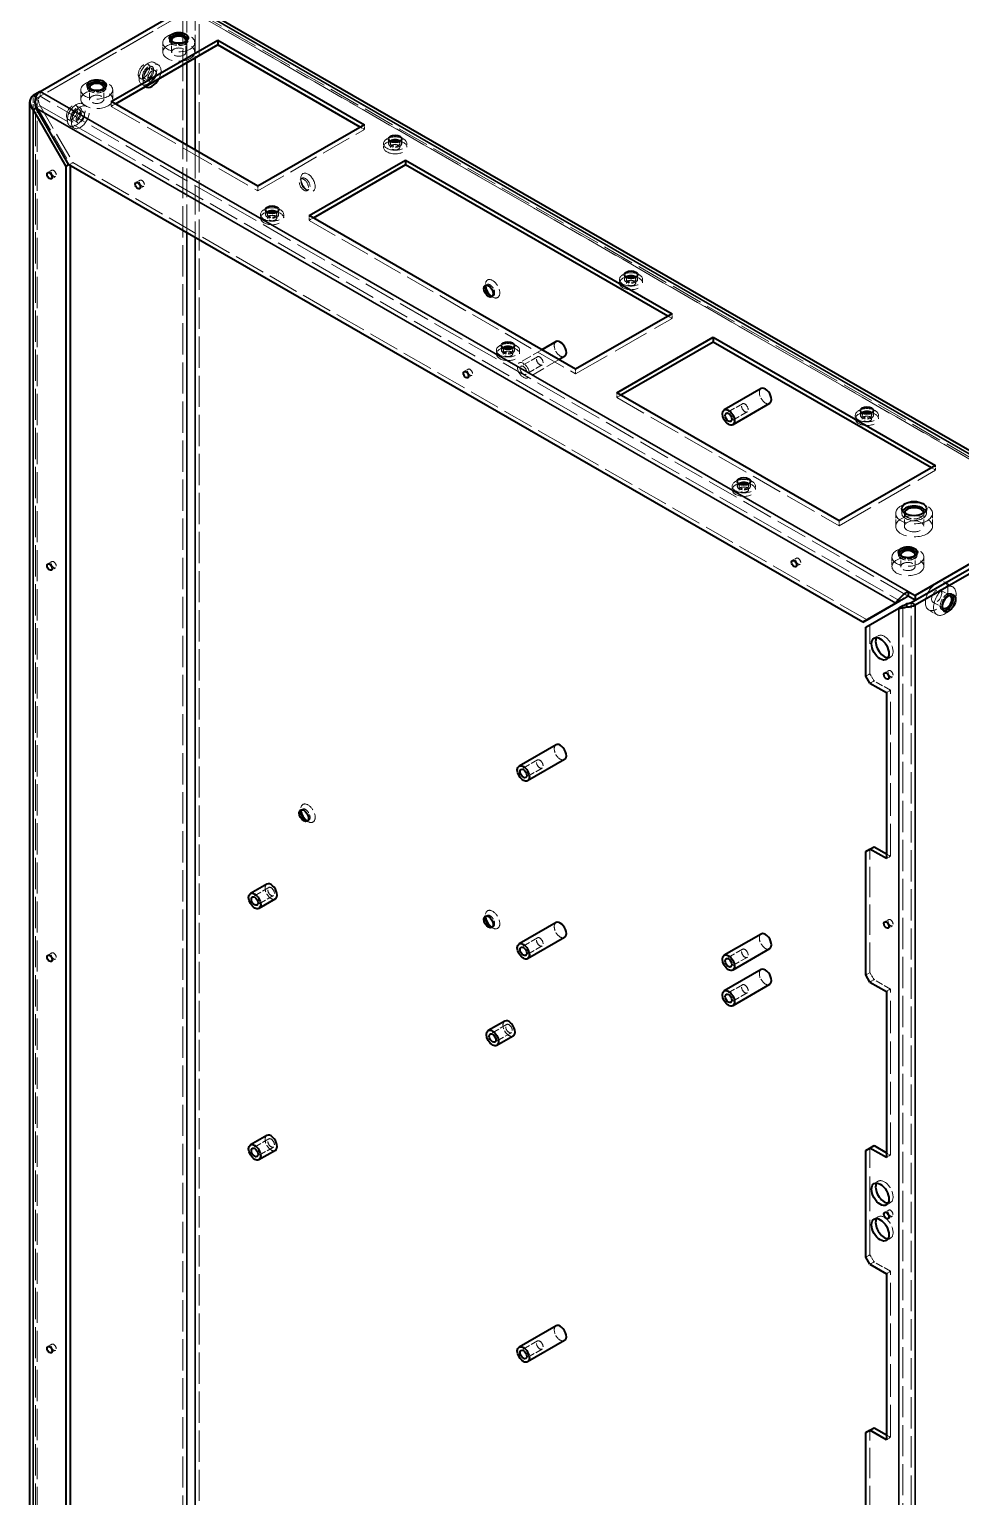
# Model space of a CAD drawing. Header units: millimetres. Extents: x 0 to 2378, y 0 to 1682.
# Drawn here: x 2140 to 2268.4, y 1344.7 to 1547 of the extents above; entities that cross this region are included whole.
import ezdxf

# ---------------------------------------------------------------- set-up
doc = ezdxf.new("R2010")
doc.units = ezdxf.units.MM
doc.header["$LTSCALE"] = 2
doc.linetypes.add('DASHED', pattern=[0.2067, 0.1654, -0.0413])
for name, color, linetype, lineweight in [('가려진 것(ISO)', 2, 'DASHED', 18), ('가려진 좁은 것(ISO)', 2, 'DASHED', 18), ('가시적인 것(ISO)', 3, 'Continuous', 40), ('가시적인 좁은 것(ISO)', 3, 'Continuous', 35)]:
    doc.layers.add(name, color=color, linetype=linetype, lineweight=lineweight)

msp = doc.modelspace()

# ---------------------------------------------------------------- linework, layer by layer
at = {"layer": '가려진 것(ISO)', "ltscale": 14.126754}
for p, q in [((2161.7093, 1549.4227), (2141.0618, 1537.5326)), ((2162.1093, 1549.6549), (2141.4618, 1537.7647))]:
    msp.add_line(p, q, dxfattribs=at)
at = {"layer": '가려진 것(ISO)', "ltscale": 13.516503}
msp.add_line((2161.1436, 1549.7485), (2141.388, 1538.372), dxfattribs=at)
at = {"layer": '가려진 것(ISO)', "ltscale": 13.171653}
msp.add_line((2162.6742, 1549.5987), (2282.0338, 1480.864), dxfattribs=at)
at = {"layer": '가려진 것(ISO)', "ltscale": 1.523657}
for p, q in [((2158.3779, 1545.1617), (2158.3779, 1543.8537)), ((2162.7779, 1545.1617), (2162.7779, 1543.8537)), ((2147.0642, 1538.6466), (2147.0642, 1537.3385)), ((2151.4642, 1538.6466), (2151.4642, 1537.3385)), ((2258.9285, 1474.2282), (2258.9285, 1472.9202)), ((2263.3285, 1474.2282), (2263.3285, 1472.9202)), ((2265.1218, 1466.2833), (2263.9905, 1466.9348))]:
    msp.add_line(p, q, dxfattribs=at)
at = {"layer": '가려진 것(ISO)', "ltscale": 0.380839}
for p, q in [((2159.2779, 1545.4887), (2159.2779, 1545.8158)), ((2161.8779, 1545.4887), (2161.8779, 1545.8158)), ((2147.9642, 1538.9736), (2147.9642, 1539.3006)), ((2150.5642, 1538.9736), (2150.5642, 1539.3006)), ((2259.8285, 1474.5553), (2259.8285, 1474.8823)), ((2262.4285, 1474.5553), (2262.4285, 1474.8823)), ((2267.1513, 1469.1534), (2267.4341, 1468.9905)), ((2265.8538, 1466.9003), (2266.1366, 1466.7374))]:
    msp.add_line(p, q, dxfattribs=at)
at = {"layer": '가려진 것(ISO)', "ltscale": 1.904597}
for p, q in [((2159.5945, 1545.4887), (2159.5945, 1543.8537)), ((2161.5613, 1545.4887), (2161.5613, 1543.8537)), ((2148.2808, 1538.9736), (2148.2808, 1537.3385)), ((2150.2476, 1538.9736), (2150.2476, 1537.3385)), ((2260.1451, 1474.5553), (2260.1451, 1472.9202)), ((2262.1119, 1474.5553), (2262.1119, 1472.9202)), ((2266.9933, 1468.8791), (2265.5791, 1469.6935)), ((2266.0118, 1467.1747), (2264.5976, 1467.9891))]:
    msp.add_line(p, q, dxfattribs=at)
at = {"layer": '가려진 것(ISO)', "ltscale": 0.761779}
for p, q in [((2156.8842, 1541.8574), (2156.3186, 1542.1832)), ((2157.2036, 1542.412), (2157.7693, 1542.0863)), ((2155.7864, 1539.9509), (2155.2207, 1540.2767)), ((2155.9227, 1540.1877), (2156.4884, 1539.8619)), ((2156.7479, 1541.6207), (2157.3136, 1541.2949)), ((2141.4618, 1536.4592), (2140.8961, 1536.1334)), ((2146.9847, 1536.1567), (2146.4191, 1536.4824)), ((2146.8484, 1535.9199), (2147.4141, 1535.5942)), ((2147.3041, 1536.7113), (2147.8698, 1536.3855)), ((2151.2441, 1537.0203), (2151.2441, 1536.3663)), ((2145.8869, 1534.2502), (2145.3212, 1534.5759)), ((2146.0232, 1534.4869), (2146.5889, 1534.1612)), ((2186.1752, 1533.8442), (2186.1752, 1533.1902)), ((2145.5675, 1533.6956), (2146.1332, 1533.3698)), ((2189.5178, 1531.2356), (2189.5178, 1531.8897)), ((2191.3178, 1531.2356), (2191.3178, 1531.8897)), ((2145.9873, 1528.6208), (2145.4216, 1528.2951)), ((2143.0791, 1527.5555), (2142.5134, 1527.2297)), ((2143.57, 1526.7031), (2143.0043, 1526.3773)), ((2155.2413, 1526.1928), (2154.6757, 1525.867)), ((2155.7322, 1525.3404), (2155.1665, 1525.0146)), ((2171.4674, 1525.3745), (2171.4674, 1524.7205)), ((2172.5473, 1521.4629), (2172.5473, 1522.117)), ((2174.3473, 1521.4629), (2174.3473, 1522.117)), ((2178.5385, 1521.3026), (2178.5385, 1520.6485)), ((2222.0448, 1512.5046), (2222.0448, 1513.1587)), ((2223.8448, 1512.5046), (2223.8448, 1513.1587)), ((2228.6016, 1507.7837), (2228.6016, 1507.1296)), ((2205.0742, 1502.7319), (2205.0742, 1503.386)), ((2206.8742, 1502.7319), (2206.8742, 1503.386)), ((2200.4962, 1500.1322), (2199.9305, 1499.8065)), ((2215.308, 1500.1284), (2215.308, 1499.4744)), ((2200.987, 1499.2799), (2200.4213, 1498.9541)), ((2220.9649, 1496.8708), (2220.9649, 1496.2168)), ((2254.5717, 1493.7736), (2254.5717, 1494.4277)), ((2256.3717, 1493.7736), (2256.3717, 1494.4277)), ((2264.9469, 1486.8538), (2264.9469, 1486.1998)), ((2237.6011, 1484.0009), (2237.6011, 1484.655)), ((2239.4011, 1484.0009), (2239.4011, 1484.655)), ((2251.6533, 1479.1985), (2251.6533, 1478.5445)), ((2260.2771, 1480.2547), (2260.2771, 1480.9088)), ((2263.6771, 1480.2547), (2263.6771, 1480.9088)), ((2143.0791, 1473.5974), (2142.5134, 1473.2716)), ((2245.751, 1474.0717), (2245.1853, 1473.746)), ((2246.2419, 1473.2194), (2245.6762, 1472.8936)), ((2143.57, 1472.745), (2143.0043, 1472.4192)), ((2255.8959, 1464.8662), (2255.3302, 1464.5404)), ((2257.0275, 1463.3726), (2256.4618, 1463.0468)), ((2258.7242, 1460.4262), (2258.1585, 1460.1004)), ((2255.3302, 1457.8085), (2255.8959, 1458.1342)), ((2256.4616, 1457.1544), (2255.8959, 1456.8287)), ((2258.4789, 1458.5667), (2257.9133, 1458.241)), ((2258.9698, 1457.7144), (2258.4041, 1457.3886)), ((2258.1587, 1455.5257), (2258.7244, 1455.8514)), ((2255.8959, 1433.9348), (2255.3302, 1433.6091)), ((2258.1587, 1433.2858), (2258.7244, 1432.9601)), ((2258.1587, 1432.6343), (2258.7244, 1432.9601)), ((2258.4789, 1424.2297), (2257.9133, 1423.904)), ((2258.9698, 1423.3774), (2258.4041, 1423.0516)), ((2143.0791, 1419.6392), (2142.5134, 1419.3135)), ((2143.57, 1418.7869), (2143.0043, 1418.4611)), ((2255.3302, 1416.6041), (2255.8959, 1416.9299)), ((2256.4616, 1415.9501), (2255.8959, 1415.6243)), ((2258.1587, 1414.3213), (2258.7244, 1414.647)), ((2255.8959, 1392.7305), (2255.3302, 1392.4047)), ((2258.1587, 1392.0815), (2258.7244, 1391.7557)), ((2258.1587, 1391.43), (2258.7244, 1391.7557)), ((2257.0275, 1388.1582), (2256.4618, 1387.8325)), ((2258.4789, 1384.1699), (2257.9133, 1383.8442)), ((2258.7242, 1385.2118), (2258.1585, 1384.8861)), ((2257.0275, 1383.2529), (2256.4618, 1382.9272)), ((2258.9698, 1383.3176), (2258.4041, 1382.9918)), ((2258.7242, 1380.3066), (2258.1585, 1379.9808)), ((2255.3302, 1377.6889), (2255.8959, 1378.0146)), ((2256.4616, 1377.0348), (2255.8959, 1376.7091)), ((2258.1587, 1375.406), (2258.7244, 1375.7318)), ((2143.0791, 1365.6811), (2142.5134, 1365.3554)), ((2143.57, 1364.8288), (2143.0043, 1364.503)), ((2255.8959, 1353.8152), (2255.3302, 1353.4895)), ((2258.1587, 1353.1662), (2258.7244, 1352.8405)), ((2258.1587, 1352.5147), (2258.7244, 1352.8405))]:
    msp.add_line(p, q, dxfattribs=at)
at = {"layer": '가려진 것(ISO)', "ltscale": 0.699477}
msp.add_line((2155.467, 1539.3963), (2155.9864, 1539.0972), dxfattribs=at)
at = {"layer": '가려진 것(ISO)', "ltscale": 13.041357}
msp.add_line((2140.8275, 1250.5187), (2140.8275, 1537.0153), dxfattribs=at)
at = {"layer": '가려진 것(ISO)', "ltscale": 0.222007}
msp.add_line((2141.0618, 1536.2271), (2140.8969, 1536.1321), dxfattribs=at)
at = {"layer": '가려진 것(ISO)', "ltscale": 10.946984}
for p, q in [((2141.0618, 1536.2271), (2145.5873, 1528.3887)), ((2141.4618, 1536.4592), (2145.9873, 1528.6208)), ((2260.4214, 1467.4924), (2255.8959, 1464.8662))]:
    msp.add_line(p, q, dxfattribs=at)
at = {"layer": '가려진 것(ISO)', "ltscale": 0.764731}
for p, q in [((2151.812, 1536.6933), (2151.2441, 1536.3663)), ((2186.1752, 1533.1902), (2185.6073, 1533.5172)), ((2179.1063, 1520.9756), (2178.5385, 1520.6485)), ((2228.6016, 1507.1296), (2228.0337, 1507.4567)), ((2221.5327, 1496.5438), (2220.9649, 1496.2168)), ((2264.9469, 1486.1998), (2264.379, 1486.5268))]:
    msp.add_line(p, q, dxfattribs=at)
at = {"layer": '가려진 것(ISO)', "ltscale": 13.836478}
msp.add_line((2151.2441, 1536.3663), (2171.4674, 1524.7205), dxfattribs=at)
at = {"layer": '가려진 것(ISO)', "ltscale": 12.578616}
for p, q in [((2171.4674, 1524.7205), (2186.1752, 1533.1902)), ((2178.5385, 1520.6485), (2215.308, 1499.4744)), ((2255.8959, 1416.9299), (2255.8959, 1433.9348)), ((2255.8959, 1336.8102), (2255.8959, 1353.8152))]:
    msp.add_line(p, q, dxfattribs=at)
at = {"layer": '가려진 것(ISO)', "ltscale": 0.571309}
for p, q in [((2188.8178, 1531.2356), (2188.8178, 1530.7451)), ((2189.7694, 1531.2356), (2189.7694, 1530.7451)), ((2191.0662, 1531.2356), (2191.0662, 1530.7451)), ((2192.0178, 1531.2356), (2192.0178, 1530.7451)), ((2171.8473, 1521.4629), (2171.8473, 1520.9724)), ((2172.7989, 1521.4629), (2172.7989, 1520.9724)), ((2174.0957, 1521.4629), (2174.0957, 1520.9724)), ((2175.0473, 1521.4629), (2175.0473, 1520.9724)), ((2221.3448, 1512.5046), (2221.3448, 1512.0141)), ((2222.2964, 1512.5046), (2222.2964, 1512.0141)), ((2223.5932, 1512.5046), (2223.5932, 1512.0141)), ((2224.5448, 1512.5046), (2224.5448, 1512.0141)), ((2204.3742, 1502.7319), (2204.3742, 1502.2414)), ((2205.3258, 1502.7319), (2205.3258, 1502.2414)), ((2206.6226, 1502.7319), (2206.6226, 1502.2414)), ((2207.5742, 1502.7319), (2207.5742, 1502.2414)), ((2253.8717, 1493.7736), (2253.8717, 1493.2831)), ((2254.8233, 1493.7736), (2254.8233, 1493.2831)), ((2256.1201, 1493.7736), (2256.1201, 1493.2831)), ((2257.0717, 1493.7736), (2257.0717, 1493.2831)), ((2236.9011, 1484.0009), (2236.9011, 1483.5104)), ((2237.8527, 1484.0009), (2237.8527, 1483.5104)), ((2239.1495, 1484.0009), (2239.1495, 1483.5104)), ((2240.1011, 1484.0009), (2240.1011, 1483.5104))]:
    msp.add_line(p, q, dxfattribs=at)
at = {"layer": '가려진 것(ISO)', "ltscale": 0.220962}
msp.add_line((2145.5873, 1528.3887), (2145.4231, 1528.2942), dxfattribs=at)
at = {"layer": '가려진 것(ISO)', "ltscale": 0.220108}
msp.add_line((2145.5873, 1528.3887), (2145.5873, 1528.1997), dxfattribs=at)
at = {"layer": '가려진 것(ISO)', "ltscale": 12.917992}
msp.add_line((2255.4959, 1465.559), (2145.9873, 1528.6208), dxfattribs=at)
at = {"layer": '가려진 것(ISO)', "ltscale": 0.285604}
for p, q in [((2177.5943, 1526.4578), (2177.3822, 1526.3357)), ((2178.4926, 1524.898), (2178.2805, 1524.7758)), ((2203.0502, 1511.7988), (2202.8381, 1511.6766)), ((2203.9485, 1510.2389), (2203.7363, 1510.1168)), ((2177.5943, 1439.4708), (2177.3822, 1439.3487)), ((2178.4926, 1437.911), (2178.2805, 1437.7888)), ((2203.0502, 1424.8118), (2202.8381, 1424.6896)), ((2203.9485, 1423.2519), (2203.7363, 1423.1298))]:
    msp.add_line(p, q, dxfattribs=at)
at = {"layer": '가려진 것(ISO)', "ltscale": 0.673312}
for p, q in [((2177.4071, 1526.0444), (2177.4071, 1526.4516)), ((2178.041, 1524.9435), (2178.3932, 1524.7391)), ((2202.8629, 1511.3853), (2202.8629, 1511.7925)), ((2203.4969, 1510.2845), (2203.849, 1510.0801)), ((2177.4071, 1439.0574), (2177.4071, 1439.4646)), ((2178.041, 1437.9565), (2178.3932, 1437.7521)), ((2202.8629, 1424.3983), (2202.8629, 1424.8055)), ((2203.4969, 1423.2975), (2203.849, 1423.0931))]:
    msp.add_line(p, q, dxfattribs=at)
at = {"layer": '가려진 것(ISO)', "ltscale": 15.158845}
for p, q in [((2215.308, 1499.4744), (2228.6016, 1507.1296)), ((2251.6533, 1478.5445), (2264.9469, 1486.1998))]:
    msp.add_line(p, q, dxfattribs=at)
at = {"layer": '가려진 것(ISO)', "ltscale": 4.237003}
msp.add_line((2210.6527, 1502.8092), (2207.5067, 1500.9976), dxfattribs=at)
at = {"layer": '가려진 것(ISO)', "ltscale": 3.047415}
for p, q in [((2210.0347, 1501.8399), (2207.7719, 1500.5369)), ((2210.6818, 1500.7161), (2208.4191, 1499.4131)), ((2238.319, 1495.3627), (2236.0562, 1494.0596)), ((2238.9661, 1494.2389), (2236.7034, 1492.9359)), ((2258.7244, 1455.8514), (2256.4616, 1457.1544)), ((2210.0347, 1446.2467), (2207.7719, 1444.9437)), ((2210.6818, 1445.1229), (2208.4191, 1443.8199)), ((2172.9823, 1428.6559), (2170.7195, 1427.3529)), ((2173.6294, 1427.5321), (2171.3667, 1426.2291)), ((2210.0347, 1421.7203), (2207.7719, 1420.4173)), ((2210.6818, 1420.5965), (2208.4191, 1419.2935)), ((2238.319, 1420.1483), (2236.0562, 1418.8453)), ((2238.9661, 1419.0246), (2236.7034, 1417.7215)), ((2238.319, 1415.2431), (2236.0562, 1413.94)), ((2258.7244, 1414.647), (2256.4616, 1415.9501)), ((2238.9661, 1414.1193), (2236.7034, 1412.8162)), ((2205.792, 1409.762), (2203.5293, 1408.459)), ((2206.4392, 1408.6383), (2204.1764, 1407.3352)), ((2172.9823, 1393.9919), (2170.7195, 1392.6889)), ((2173.6294, 1392.8681), (2171.3667, 1391.5651)), ((2258.7244, 1375.7318), (2256.4616, 1377.0348)), ((2210.0347, 1366.1271), (2207.7719, 1364.8241)), ((2210.6818, 1365.0033), (2208.4191, 1363.7003))]:
    msp.add_line(p, q, dxfattribs=at)
at = {"layer": '가려진 것(ISO)', "ltscale": 5.835495}
msp.add_line((2213.0172, 1501.4476), (2208.6844, 1498.9524), dxfattribs=at)
at = {"layer": '가려진 것(ISO)', "ltscale": 13.122884}
msp.add_line((2220.9649, 1496.2168), (2251.6533, 1478.5445), dxfattribs=at)
at = {"layer": '가려진 것(ISO)', "ltscale": 2.083638}
for p, q in [((2259.4471, 1480.2547), (2259.4471, 1478.4659)), ((2260.6477, 1480.2547), (2260.6477, 1478.4659)), ((2263.3065, 1480.2547), (2263.3065, 1478.4659)), ((2264.5071, 1480.2547), (2264.5071, 1478.4659))]:
    msp.add_line(p, q, dxfattribs=at)
at = {"layer": '가려진 것(ISO)', "ltscale": 0.142709}
msp.add_line((2266.2922, 1470.6867), (2266.1862, 1470.7477), dxfattribs=at)
at = {"layer": '가려진 것(ISO)', "ltscale": 1.377896}
msp.add_line((2267.3176, 1470.0962), (2266.2944, 1470.6854), dxfattribs=at)
at = {"layer": '가려진 것(ISO)', "ltscale": 9.959258}
msp.add_line((2255.8959, 1458.1342), (2255.8959, 1464.8662), dxfattribs=at)
at = {"layer": '가려진 것(ISO)', "ltscale": 1.077359}
for p, q in [((2255.8959, 1458.1342), (2256.4616, 1457.1544)), ((2256.4616, 1434.2631), (2255.8959, 1433.9348)), ((2255.8959, 1416.9299), (2256.4616, 1415.9501)), ((2256.4616, 1393.0587), (2255.8959, 1392.7305)), ((2255.8959, 1378.0146), (2256.4616, 1377.0348)), ((2256.4616, 1354.1435), (2255.8959, 1353.8152))]:
    msp.add_line(p, q, dxfattribs=at)
at = {"layer": '가려진 것(ISO)', "ltscale": 13.546203}
for p, q in [((2258.7244, 1432.9601), (2258.7244, 1455.8514)), ((2258.7244, 1391.7557), (2258.7244, 1414.647)), ((2258.7244, 1352.8405), (2258.7244, 1375.7318))]:
    msp.add_line(p, q, dxfattribs=at)
at = {"layer": '가려진 것(ISO)', "ltscale": 14.513788}
msp.add_line((2255.8959, 1378.0146), (2255.8959, 1392.7305), dxfattribs=at)
at = {"layer": '가려진 것(ISO)', "ltscale": 11.145789}
for centre, major_axis, ratio in [((2160.5779, 1545.1617), (-2.2, 0), 0.5758617), ((2160.5779, 1543.8537), (-2.2, 0), 0.5758617), ((2149.2642, 1538.6466), (-2.2, 0), 0.5758617), ((2149.2642, 1537.3385), (-2.2, 0), 0.5758617), ((2261.1285, 1474.2282), (-2.2, 0), 0.5758617), ((2261.1285, 1472.9202), (-2.2, 0), 0.5758617), ((2266.2197, 1468.1897), (-1.0979, -1.9065), 0.57809312)]:
    msp.add_ellipse(centre, major_axis=major_axis, ratio=ratio, dxfattribs=at)
at = {"layer": '가려진 것(ISO)', "ltscale": 4.434569}
for centre in [(2160.5779, 1545.4887), (2149.2642, 1538.9736), (2261.1285, 1474.5553)]:
    msp.add_ellipse(centre, major_axis=(1.3, 0), ratio=0.5758617, start_param=2.92140332, end_param=6.50337464, dxfattribs=at)
at = {"layer": '가려진 것(ISO)', "ltscale": 5.88435}
for centre, major_axis, ratio in [((2160.5779, 1543.8537), (-0.9834, 0), 0.5758617), ((2149.2642, 1537.3385), (-0.9834, 0), 0.5758617), ((2261.1285, 1472.9202), (-0.9834, 0), 0.5758617), ((2265.0883, 1468.8413), (-0.4907, -0.8522), 0.57809312)]:
    msp.add_ellipse(centre, major_axis=major_axis, ratio=ratio, dxfattribs=at)
at = {"layer": '가려진 것(ISO)', "ltscale": 2.255286}
for centre in [(2160.5779, 1545.4887), (2149.2642, 1538.9736), (2261.1285, 1474.5553)]:
    msp.add_ellipse(centre, major_axis=(0.9834, 0), ratio=0.5758617, start_param=3.50828257, end_param=5.91649539, dxfattribs=at)
at = {"layer": '가려진 것(ISO)', "ltscale": 6.582059}
for centre in [(2155.7696, 1541.2299), (2156.3353, 1540.9042), (2145.8701, 1535.5292), (2146.4358, 1535.2034)]:
    msp.add_ellipse(centre, major_axis=(-0.5489, -0.9532), ratio=0.57809312, dxfattribs=at)
at = {"layer": '가려진 것(ISO)', "ltscale": 13.222959}
for centre in [(2156.3353, 1540.9042), (2146.4358, 1535.2034), (2147.0015, 1534.8777)]:
    msp.add_ellipse(centre, major_axis=(-0.8683, -1.5079), ratio=0.57809312, dxfattribs=at)
at = {"layer": '가려진 것(ISO)', "ltscale": 7.643644}
msp.add_ellipse((2156.901, 1540.5784), major_axis=(-0.8683, -1.5079), ratio=0.57809312, start_param=1.61867594, end_param=6.23143828, dxfattribs=at)
at = {"layer": '가려진 것(ISO)', "ltscale": 4.94729}
for centre in [(2156.3353, 1540.9042), (2156.901, 1540.5784), (2146.4358, 1535.2034), (2147.0015, 1534.8777)]:
    msp.add_ellipse(centre, major_axis=(-0.4126, -0.7165), ratio=0.57809312, dxfattribs=at)
at = {"layer": '가려진 것(ISO)', "ltscale": 1.455164}
for centre in [(2142.0275, 1536.7849), (2141.6275, 1536.5528)]:
    msp.add_ellipse(centre, major_axis=(-0.5662, 0.9795), ratio=0.57697849, start_param=6.28221845, end_param=7.85301478, dxfattribs=at)
at = {"layer": '가려진 것(ISO)', "ltscale": 12.159042}
for centre in [(2190.4178, 1531.2356), (2190.4178, 1530.7451), (2173.4473, 1521.4629), (2173.4473, 1520.9724), (2222.9448, 1512.5046), (2222.9448, 1512.0141), (2205.9742, 1502.7319), (2205.9742, 1502.2414), (2255.4717, 1493.7736), (2255.4717, 1493.2831), (2238.5011, 1484.0009), (2238.5011, 1483.5104)]:
    msp.add_ellipse(centre, major_axis=(-1.6, 0), ratio=0.5758617, dxfattribs=at)
at = {"layer": '가려진 것(ISO)', "ltscale": 3.863091}
for centre in [(2190.4178, 1531.2356), (2173.4473, 1521.4629), (2222.9448, 1512.5046), (2205.9742, 1502.7319), (2255.4717, 1493.7736), (2238.5011, 1484.0009)]:
    msp.add_ellipse(centre, major_axis=(-0.9, 0), ratio=0.5758617, start_param=5.60037611, end_param=10.10758716, dxfattribs=at)
at = {"layer": '가려진 것(ISO)', "ltscale": 2.752118}
for centre in [(2190.4178, 1531.2356), (2173.4473, 1521.4629), (2222.9448, 1512.5046), (2205.9742, 1502.7319), (2255.4717, 1493.7736), (2238.5011, 1484.0009)]:
    msp.add_ellipse(centre, major_axis=(0.6484, 0), ratio=0.5758617, start_param=2.48388162, end_param=6.94089634, dxfattribs=at)
at = {"layer": '가려진 것(ISO)', "ltscale": 3.879783}
for centre, major_axis, ratio in [((2190.4178, 1530.7451), (-0.6484, 0), 0.5758617), ((2173.4473, 1520.9724), (-0.6484, 0), 0.5758617), ((2222.9448, 1512.0141), (-0.6484, 0), 0.5758617), ((2205.9742, 1502.2414), (-0.6484, 0), 0.5758617), ((2210.3583, 1501.278), (-0.3236, 0.5619), 0.57809312), ((2208.0955, 1499.975), (-0.3236, 0.5619), 0.57809312), ((2238.6425, 1494.8008), (-0.3236, 0.5619), 0.57809312), ((2255.4717, 1493.2831), (-0.6484, 0), 0.5758617), ((2238.5011, 1483.5104), (-0.6484, 0), 0.5758617), ((2210.3583, 1445.6848), (-0.3236, 0.5619), 0.57809312), ((2173.3059, 1428.094), (-0.3236, 0.5619), 0.57809312), ((2210.3583, 1421.1584), (-0.3236, 0.5619), 0.57809312), ((2238.6425, 1419.5864), (-0.3236, 0.5619), 0.57809312), ((2238.6425, 1414.6812), (-0.3236, 0.5619), 0.57809312), ((2206.1156, 1409.2001), (-0.3236, 0.5619), 0.57809312), ((2173.3059, 1393.43), (-0.3236, 0.5619), 0.57809312), ((2210.3583, 1365.5652), (-0.3236, 0.5619), 0.57809312)]:
    msp.add_ellipse(centre, major_axis=major_axis, ratio=ratio, dxfattribs=at)
at = {"layer": '가려진 것(ISO)', "ltscale": 2.942724}
for centre in [(2143.3245, 1527.1293), (2155.4868, 1525.7666), (2200.7416, 1499.7061), (2143.3245, 1473.1712), (2245.9964, 1473.6455), (2258.7244, 1458.1405), (2258.7244, 1423.8036), (2143.3245, 1419.2131), (2258.7244, 1383.7438), (2143.3245, 1365.2549)]:
    msp.add_ellipse(centre, major_axis=(-0.2454, 0.4262), ratio=0.57809312, dxfattribs=at)
at = {"layer": '가려진 것(ISO)', "ltscale": 5.385303}
for centre in [(2177.8313, 1525.5557), (2178.0435, 1525.6779)]:
    msp.add_ellipse(centre, major_axis=(-0.4491, 0.7799), ratio=0.57809312, dxfattribs=at)
at = {"layer": '가려진 것(ISO)', "ltscale": 10.639162}
msp.add_ellipse((2178.397, 1525.8815), major_axis=(-0.6986, 1.2132), ratio=0.57809312, dxfattribs=at)
at = {"layer": '가려진 것(ISO)', "ltscale": 6.818691}
for centre in [(2203.8529, 1511.2225), (2178.397, 1438.8945), (2203.8529, 1424.2354)]:
    msp.add_ellipse(centre, major_axis=(0.6986, -1.2132), ratio=0.57809312, start_param=5.29684742, end_param=10.41111585, dxfattribs=at)
at = {"layer": '가려진 것(ISO)', "ltscale": 3.099685}
for centre in [(2203.4993, 1511.0189), (2178.0435, 1438.6909), (2203.4993, 1424.0318)]:
    msp.add_ellipse(centre, major_axis=(-0.4491, 0.7799), ratio=0.57809312, start_param=2.90411914, end_param=6.52065882, dxfattribs=at)
at = {"layer": '가려진 것(ISO)', "ltscale": 3.530331}
for centre in [(2213.1867, 1502.9068), (2241.471, 1496.4296), (2213.1867, 1447.3136), (2173.3059, 1428.094), (2213.1867, 1422.7872), (2241.471, 1421.2152), (2241.471, 1416.3099), (2206.1156, 1409.2001), (2173.3059, 1393.43), (2213.1867, 1367.194)]:
    msp.add_ellipse(centre, major_axis=(0.5889, -1.0226), ratio=0.57809312, start_param=3.14159265, end_param=6.28318531, dxfattribs=at)
at = {"layer": '가려진 것(ISO)', "ltscale": 7.060761}
msp.add_ellipse((2208.0955, 1499.975), major_axis=(-0.5889, 1.0226), ratio=0.57809312, dxfattribs=at)
at = {"layer": '가려진 것(ISO)', "ltscale": 12.817657}
for centre in [(2261.9771, 1480.2547), (2261.9771, 1478.4659)]:
    msp.add_ellipse(centre, major_axis=(-2.53, 0), ratio=0.5758617, dxfattribs=at)
at = {"layer": '가려진 것(ISO)', "ltscale": 6.188947}
msp.add_ellipse((2261.9771, 1480.2547), major_axis=(-1.7, 0), ratio=0.5758617, start_param=5.94259289, end_param=9.76537037, dxfattribs=at)
at = {"layer": '가려진 것(ISO)', "ltscale": 4.117627}
msp.add_ellipse((2261.9771, 1480.2547), major_axis=(1.3294, 0), ratio=0.5758617, start_param=3.08618103, end_param=6.33859693, dxfattribs=at)
at = {"layer": '가려진 것(ISO)', "ltscale": 10.102645}
msp.add_ellipse((2261.9771, 1478.4659), major_axis=(-1.3294, 0), ratio=0.5758617, dxfattribs=at)
at = {"layer": '가려진 것(ISO)', "ltscale": 11.14255}
msp.add_ellipse((2265.0883, 1468.8413), major_axis=(-1.0979, -1.9065), ratio=0.57809312, start_param=4.80243374, end_param=11.08379256, dxfattribs=at)
at = {"layer": '가려진 것(ISO)', "ltscale": 4.431366}
msp.add_ellipse((2266.5025, 1468.0269), major_axis=(-0.6487, -1.1266), ratio=0.57809312, start_param=2.92269694, end_param=6.50208102, dxfattribs=at)
at = {"layer": '가려진 것(ISO)', "ltscale": 2.244374}
msp.add_ellipse((2266.5025, 1468.0269), major_axis=(-0.4907, -0.8522), ratio=0.57809312, start_param=3.51410836, end_param=5.9106696, dxfattribs=at)
at = {"layer": '가려진 것(ISO)', "ltscale": 6.182315}
for centre in [(2257.8758, 1461.8994), (2257.8758, 1386.685), (2257.8758, 1381.7797)]:
    msp.add_ellipse(centre, major_axis=(0.8484, -1.4732), ratio=0.57809312, start_param=5.94464083, end_param=9.76332244, dxfattribs=at)
at = {"layer": '가려진 좁은 것(ISO)', "ltscale": 13.032638}
for p, q in [((2161.1436, 1549.5569), (2161.1436, 1263.2519)), ((2163.4064, 1263.2519), (2163.4064, 1549.5569)), ((2261.5528, 1181.6499), (2261.5528, 1467.9549))]:
    msp.add_line(p, q, dxfattribs=at)
at = {"layer": '가려진 좁은 것(ISO)', "ltscale": 10.116701}
msp.add_line((2161.7093, 1542.3928), (2161.7093, 1549.2312), dxfattribs=at)
at = {"layer": '가려진 좁은 것(ISO)', "ltscale": 13.171653}
for p, q in [((2162.275, 1549.5594), (2281.6346, 1480.8248)), ((2282.2003, 1480.4965), (2162.8407, 1549.2312)), ((2163.4064, 1549.5569), (2282.766, 1480.8223))]:
    msp.add_line(p, q, dxfattribs=at)
at = {"layer": '가려진 좁은 것(ISO)', "ltscale": 7.206869}
msp.add_line((2162.8407, 1549.2312), (2162.8407, 1543.0443), dxfattribs=at)
at = {"layer": '가려진 좁은 것(ISO)', "ltscale": 2.279654}
msp.add_line((2140.4961, 1535.9013), (2140.4961, 1537.8584), dxfattribs=at)
at = {"layer": '가려진 좁은 것(ISO)', "ltscale": 0.761779}
msp.add_line((2141.4618, 1537.7647), (2141.4618, 1538.4188), dxfattribs=at)
at = {"layer": '가려진 좁은 것(ISO)', "ltscale": 13.20822}
msp.add_line((2261.1528, 1468.8393), (2141.4618, 1537.7647), dxfattribs=at)
at = {"layer": '가려진 좁은 것(ISO)', "ltscale": 0.25222}
msp.add_line((2140.8744, 1537.6405), (2141.0618, 1537.5326), dxfattribs=at)
at = {"layer": '가려진 좁은 것(ISO)', "ltscale": 1.520716}
msp.add_line((2141.0618, 1537.5326), (2141.0618, 1536.2271), dxfattribs=at)
at = {"layer": '가려진 좁은 것(ISO)', "ltscale": 13.020306}
msp.add_line((2141.0618, 1250.193), (2141.0618, 1536.2271), dxfattribs=at)
at = {"layer": '가려진 좁은 것(ISO)', "ltscale": 13.083371}
msp.add_line((2141.4618, 1536.4592), (2260.0214, 1468.1852), dxfattribs=at)
at = {"layer": '가려진 좁은 것(ISO)', "ltscale": 11.912395}
for p, q in [((2161.7093, 1518.9156), (2161.7093, 1530.9938)), ((2162.8407, 1530.3423), (2162.8407, 1518.2641))]:
    msp.add_line(p, q, dxfattribs=at)
at = {"layer": '가려진 좁은 것(ISO)', "ltscale": 13.011585}
msp.add_line((2260.4214, 1467.4924), (2260.4214, 1181.6499), dxfattribs=at)
at = {"layer": '가시적인 것(ISO)'}
for p, q in [((2141.4618, 1538.4188), (2162.1093, 1550.3089)), ((2163.0734, 1550.2919), (2282.4331, 1481.5573)), ((2151.2441, 1537.0203), (2165.952, 1545.49)), ((2165.952, 1544.836), (2151.812, 1536.6933)), ((2165.952, 1545.49), (2186.1752, 1533.8442)), ((2165.952, 1545.49), (2165.952, 1544.836)), ((2185.6073, 1533.5172), (2165.952, 1544.836)), ((2141.388, 1538.372), (2140.4961, 1537.8584)), ((2155.9864, 1539.0972), (2156.0327, 1539.0706)), ((2140.0275, 1250.5187), (2140.0275, 1537.0153)), ((2140.8969, 1536.1321), (2140.4961, 1535.9013)), ((2140.4961, 1535.9013), (2145.0216, 1528.0629)), ((2145.4216, 1528.2951), (2140.8961, 1536.1334)), ((2171.4674, 1525.3745), (2151.2441, 1537.0203)), ((2186.1752, 1533.8442), (2171.4674, 1525.3745)), ((2145.4231, 1528.2942), (2145.0216, 1528.0629)), ((2145.0216, 1528.0629), (2145.0216, 1247.2612)), ((2254.9302, 1465.2332), (2145.4216, 1528.2951)), ((2145.5873, 1528.1997), (2145.5873, 1247.5869)), ((2178.5385, 1521.3026), (2191.8321, 1528.9579)), ((2191.8321, 1528.3038), (2179.1063, 1520.9756)), ((2191.8321, 1528.9579), (2228.6016, 1507.7837)), ((2191.8321, 1528.9579), (2191.8321, 1528.3038)), ((2228.0337, 1507.4567), (2191.8321, 1528.3038)), ((2215.308, 1500.1284), (2178.5385, 1521.3026)), ((2228.6016, 1507.7837), (2215.308, 1500.1284)), ((2212.5978, 1503.9294), (2210.6527, 1502.8092)), ((2220.9649, 1496.8708), (2234.2585, 1504.5261)), ((2234.2585, 1503.8721), (2221.5327, 1496.5438)), ((2234.2585, 1504.5261), (2234.2585, 1503.8721)), ((2234.2585, 1504.5261), (2264.9469, 1486.8538)), ((2264.379, 1486.5268), (2234.2585, 1503.8721)), ((2213.7755, 1501.8843), (2213.0172, 1501.4476)), ((2240.8821, 1497.4521), (2235.7909, 1494.5203)), ((2251.6533, 1479.1985), (2220.9649, 1496.8708)), ((2242.0598, 1495.407), (2236.9686, 1492.4752)), ((2264.9469, 1486.8538), (2251.6533, 1479.1985)), ((2261.5528, 1467.9549), (2282.2003, 1479.845)), ((2282.766, 1480.8273), (2262.1185, 1468.9372)), ((2262.1185, 1468.2832), (2282.766, 1480.1733)), ((2262.1185, 1467.6291), (2282.766, 1479.5193)), ((2261.1528, 1469.4933), (2262.1185, 1468.9372)), ((2266.2944, 1470.6854), (2266.2922, 1470.6867)), ((2259.4557, 1467.8595), (2254.9302, 1465.2332)), ((2255.3302, 1464.5404), (2259.8557, 1467.1667)), ((2255.4959, 1465.559), (2260.0214, 1468.1852)), ((2260.0214, 1468.1852), (2259.4557, 1467.8595)), ((2260.4214, 1467.4924), (2259.8557, 1467.1667)), ((2262.1185, 1468.2832), (2261.1528, 1468.8393)), ((2262.1185, 1468.9372), (2262.1185, 1468.2832)), ((2254.9302, 1465.2332), (2255.4959, 1465.559)), ((2255.3302, 1457.8085), (2255.3302, 1464.5404)), ((2255.8959, 1456.8287), (2255.3302, 1457.8085)), ((2255.8959, 1456.8287), (2258.1587, 1455.5257)), ((2258.1587, 1455.5257), (2258.1587, 1432.6343)), ((2212.5978, 1448.3362), (2207.5067, 1445.4044)), ((2213.7755, 1446.2911), (2208.6844, 1443.3592)), ((2255.3302, 1433.6091), (2255.8959, 1433.9374)), ((2255.3302, 1416.6041), (2255.3302, 1433.6091)), ((2255.8959, 1433.9374), (2256.4616, 1434.2631)), ((2258.1587, 1432.6343), (2255.8959, 1433.9374)), ((2256.4616, 1434.2631), (2258.1587, 1433.2858)), ((2172.717, 1429.1166), (2170.4543, 1427.8136)), ((2173.8947, 1427.0715), (2171.632, 1425.7684)), ((2212.5978, 1423.8098), (2207.5067, 1420.878)), ((2213.7755, 1421.7646), (2208.6844, 1418.8328)), ((2240.8821, 1422.2378), (2235.7909, 1419.306)), ((2242.0598, 1420.1927), (2236.9686, 1417.2608)), ((2240.8821, 1417.3325), (2235.7909, 1414.4007)), ((2255.8959, 1415.6243), (2255.3302, 1416.6041)), ((2242.0598, 1415.2874), (2236.9686, 1412.3556)), ((2255.8959, 1415.6243), (2258.1587, 1414.3213)), ((2258.1587, 1414.3213), (2258.1587, 1391.43)), ((2205.5268, 1410.2227), (2203.264, 1408.9197)), ((2206.7045, 1408.1776), (2204.4417, 1406.8746)), ((2172.717, 1394.4526), (2170.4543, 1393.1496)), ((2173.8947, 1392.4075), (2171.632, 1391.1044)), ((2255.3302, 1392.4047), (2255.8959, 1392.733)), ((2255.3302, 1377.6889), (2255.3302, 1392.4047)), ((2255.8959, 1392.733), (2256.4616, 1393.0587)), ((2258.1587, 1391.43), (2255.8959, 1392.733)), ((2256.4616, 1393.0587), (2258.1587, 1392.0815)), ((2255.8959, 1376.7091), (2255.3302, 1377.6889)), ((2255.8959, 1376.7091), (2258.1587, 1375.406)), ((2258.1587, 1375.406), (2258.1587, 1352.5147)), ((2212.5978, 1368.2166), (2207.5067, 1365.2848)), ((2213.7755, 1366.1714), (2208.6844, 1363.2396)), ((2255.3302, 1353.4895), (2255.8959, 1353.8177)), ((2255.8959, 1353.8177), (2256.4616, 1354.1435)), ((2258.1587, 1352.5147), (2255.8959, 1353.8177)), ((2256.4616, 1354.1435), (2258.1587, 1353.1662)), ((2255.3302, 1336.4845), (2255.3302, 1353.4895))]:
    msp.add_line(p, q, dxfattribs=at)
for centre, major_axis, ratio in [((2160.5779, 1545.8158), (-1.3, 0), 0.5758617), ((2149.2642, 1539.3006), (-1.3, 0), 0.5758617), ((2190.4178, 1531.8897), (-0.9, 0), 0.5758617), ((2142.7589, 1526.8035), (-0.2454, 0.4262), 0.57809312), ((2154.9211, 1525.4408), (-0.2454, 0.4262), 0.57809312), ((2173.4473, 1522.117), (-0.9, 0), 0.5758617), ((2222.9448, 1513.1587), (-0.9, 0), 0.5758617), ((2203.2872, 1510.8967), (-0.4491, 0.7799), 0.57809312), ((2205.9742, 1503.386), (-0.9, 0), 0.5758617), ((2200.1759, 1499.3803), (-0.2454, 0.4262), 0.57809312), ((2236.3798, 1493.4978), (-0.5889, 1.0226), 0.57809312), ((2236.3798, 1493.4978), (-0.3236, 0.5619), 0.57809312), ((2255.4717, 1494.4277), (-0.9, 0), 0.5758617), ((2238.5011, 1484.655), (-0.9, 0), 0.5758617), ((2261.9771, 1480.9088), (-1.7, 0), 0.5758617), ((2261.1285, 1474.8823), (-1.3, 0), 0.5758617), ((2142.7589, 1472.8454), (-0.2454, 0.4262), 0.57809312), ((2245.4308, 1473.3198), (-0.2454, 0.4262), 0.57809312), ((2266.7854, 1467.864), (-0.6487, -1.1266), 0.57809312), ((2257.3101, 1461.5736), (-0.8484, 1.4732), 0.57809312), ((2258.1587, 1457.8148), (-0.2454, 0.4262), 0.57809312), ((2208.0955, 1444.3818), (-0.5889, 1.0226), 0.57809312), ((2208.0955, 1444.3818), (-0.3236, 0.5619), 0.57809312), ((2177.8313, 1438.5687), (-0.4491, 0.7799), 0.57809312), ((2171.0431, 1426.791), (-0.5889, 1.0226), 0.57809312), ((2171.0431, 1426.791), (-0.3236, 0.5619), 0.57809312), ((2203.2872, 1423.9097), (-0.4491, 0.7799), 0.57809312), ((2258.1587, 1423.4778), (-0.2454, 0.4262), 0.57809312), ((2208.0955, 1419.8554), (-0.5889, 1.0226), 0.57809312), ((2208.0955, 1419.8554), (-0.3236, 0.5619), 0.57809312), ((2142.7589, 1418.8873), (-0.2454, 0.4262), 0.57809312), ((2236.3798, 1418.2834), (-0.5889, 1.0226), 0.57809312), ((2236.3798, 1418.2834), (-0.3236, 0.5619), 0.57809312), ((2236.3798, 1413.3781), (-0.5889, 1.0226), 0.57809312), ((2236.3798, 1413.3781), (-0.3236, 0.5619), 0.57809312), ((2203.8529, 1407.8971), (-0.5889, 1.0226), 0.57809312), ((2203.8529, 1407.8971), (-0.3236, 0.5619), 0.57809312), ((2171.0431, 1392.127), (-0.5889, 1.0226), 0.57809312), ((2171.0431, 1392.127), (-0.3236, 0.5619), 0.57809312), ((2257.3101, 1386.3593), (-0.8484, 1.4732), 0.57809312), ((2257.3101, 1381.454), (-0.8484, 1.4732), 0.57809312), ((2258.1587, 1383.418), (-0.2454, 0.4262), 0.57809312), ((2142.7589, 1364.9292), (-0.2454, 0.4262), 0.57809312), ((2208.0955, 1364.2622), (-0.5889, 1.0226), 0.57809312), ((2208.0955, 1364.2622), (-0.3236, 0.5619), 0.57809312)]:
    msp.add_ellipse(centre, major_axis=major_axis, ratio=ratio, dxfattribs=at)
for centre, major_axis, ratio, start_param, end_param in [((2160.5779, 1545.4887), (-1.3, 0), 0.5758617, 3.36178199, 6.06299598), ((2160.5779, 1545.4887), (-0.9834, 0), 0.5758617, 2.77490273, 6.64987523), ((2156.901, 1540.5784), (-0.8683, -1.5079), 0.57809312, 6.23143828, 7.90186125), ((2149.2642, 1538.9736), (-1.3, 0), 0.5758617, 3.36178199, 6.06299598), ((2149.2642, 1538.9736), (-0.9834, 0), 0.5758617, 2.77490273, 6.64987523), ((2190.4178, 1531.2356), (-0.9, 0), 0.5758617, 3.82440185, 5.60037611), ((2190.4178, 1531.2356), (0.6484, 0), 0.5758617, 0.65771103, 2.48388162), ((2173.4473, 1521.4629), (-0.9, 0), 0.5758617, 3.82440185, 5.60037611), ((2173.4473, 1521.4629), (0.6484, 0), 0.5758617, 0.65771103, 2.48388162), ((2203.4993, 1511.0189), (0.4491, -0.7799), 0.57809312, 3.37906617, 6.04571179), ((2203.8529, 1511.2225), (0.6986, -1.2132), 0.57809312, 4.12793054, 5.29684742), ((2222.9448, 1512.5046), (-0.9, 0), 0.5758617, 3.82440185, 5.60037611), ((2222.9448, 1512.5046), (0.6484, 0), 0.5758617, 0.65771103, 2.48388162), ((2213.1867, 1502.9068), (-0.5889, 1.0226), 0.57809312, 3.14159265, 6.28318531), ((2205.9742, 1502.7319), (-0.9, 0), 0.5758617, 3.82440185, 5.60037611), ((2205.9742, 1502.7319), (0.6484, 0), 0.5758617, 0.65771103, 2.48388162), ((2241.471, 1496.4296), (-0.5889, 1.0226), 0.57809312, 3.14159265, 6.28318531), ((2255.4717, 1493.7736), (-0.9, 0), 0.5758617, 3.82440185, 5.60037611), ((2255.4717, 1493.7736), (0.6484, 0), 0.5758617, 0.65771103, 2.48388162), ((2238.5011, 1484.0009), (-0.9, 0), 0.5758617, 3.82440185, 5.60037611), ((2238.5011, 1484.0009), (0.6484, 0), 0.5758617, 0.65771103, 2.48388162), ((2261.9771, 1480.2547), (1.7, 0), 0.5758617, 0.34059241, 2.80100024), ((2261.9771, 1480.2547), (-1.3294, 0), 0.5758617, 3.19700428, 6.22777368), ((2261.1285, 1474.5553), (-1.3, 0), 0.5758617, 3.36178199, 6.06299598), ((2261.1285, 1474.5553), (-0.9834, 0), 0.5758617, 2.77490273, 6.64987523), ((2265.0883, 1468.8413), (-1.0979, -1.9065), 0.57809312, 4.80060726, 4.80243374), ((2266.5025, 1468.0269), (0.6487, 1.1266), 0.57809312, 3.36048836, 6.0642896), ((2260.5871, 1468.511), (0.8, 0.4625), 0.00167248, 0.78443131, 2.35522764), ((2260.9871, 1467.8182), (-0.8, -0.4625), 0.00167248, 4.71142211, 5.49682025), ((2260.9871, 1468.2807), (0.8, 0), 0.5758617, 4.71238898, 5.49778714), ((2260.9871, 1468.2807), (1.6, 0), 0.5758617, 4.71238898, 5.49778714), ((2266.5025, 1468.0269), (0.4907, 0.8522), 0.57809312, 2.76907695, 6.65570101), ((2257.8758, 1461.8994), (-0.8484, 1.4732), 0.57809312, 0.33854448, 2.80304817), ((2213.1867, 1447.3136), (-0.5889, 1.0226), 0.57809312, 3.14159265, 6.28318531), ((2178.0435, 1438.6909), (0.4491, -0.7799), 0.57809312, 3.37906617, 6.04571179), ((2178.397, 1438.8945), (0.6986, -1.2132), 0.57809312, 4.12793054, 5.29684742), ((2173.3059, 1428.094), (-0.5889, 1.0226), 0.57809312, 3.14159265, 6.28318531), ((2203.4993, 1424.0318), (0.4491, -0.7799), 0.57809312, 3.37906617, 6.04571179), ((2203.8529, 1424.2354), (0.6986, -1.2132), 0.57809312, 4.12793054, 5.29684742), ((2213.1867, 1422.7872), (-0.5889, 1.0226), 0.57809312, 3.14159263, 6.28318531), ((2241.471, 1421.2152), (-0.5889, 1.0226), 0.57809312, 3.14159265, 6.28318531), ((2241.471, 1416.3099), (-0.5889, 1.0226), 0.57809312, 3.14159265, 6.28318531), ((2206.1156, 1409.2001), (-0.5889, 1.0226), 0.57809312, 3.14159265, 6.28318531), ((2173.3059, 1393.43), (-0.5889, 1.0226), 0.57809312, 3.14159265, 6.28318531), ((2257.8758, 1386.685), (-0.8484, 1.4732), 0.57809312, 0.33854448, 2.80304817), ((2257.8758, 1381.7797), (-0.8484, 1.4732), 0.57809312, 0.33854448, 2.80304817), ((2213.1867, 1367.194), (-0.5889, 1.0226), 0.57809312, 3.14159265, 6.28318531)]:
    msp.add_ellipse(centre, major_axis=major_axis, ratio=ratio, start_param=start_param, end_param=end_param, dxfattribs=at)
for points, knots in [([(2140.4961, 1537.8584), (2140.1412, 1537.654), (2139.969, 1537.2464), (2140.0468, 1536.795), (2140.0989, 1536.493), (2140.2587, 1536.1753), (2140.4961, 1535.9013)], [0, 0, 0, 0, 0.94114131, 0.94114131, 0.94114131, 1.57079633, 1.57079633, 1.57079633, 1.57079633]), ([(2140.8961, 1536.1334), (2140.7186, 1536.646), (2140.7217, 1537.2548), (2140.904, 1537.7218), (2141.0261, 1538.0343), (2141.2243, 1538.282), (2141.4618, 1538.4188)], [-1.57079633, -1.57079633, -1.57079633, -1.57079633, -0.62965502, -0.62965502, -0.62965502, 0, 0, 0, 0]), ([(2261.1528, 1469.4933), (2260.7979, 1469.2889), (2260.3582, 1468.9323), (2260.0058, 1468.5629), (2259.77, 1468.3157), (2259.5745, 1468.0657), (2259.4557, 1467.8595)], [0, 0, 0, 0, 0.94114131, 0.94114131, 0.94114131, 1.57079633, 1.57079633, 1.57079633, 1.57079633]), ([(2260.9871, 1467.3593), (2260.9871, 1467.4361), (2260.9871, 1467.5128), (2260.9871, 1467.6664), (2260.9871, 1467.7432), (2260.9871, 1467.82)], [0, 0, 0, 0, 0.1, 0.1, 0.2, 0.2, 0.2, 0.2])]:
    msp.add_open_spline(points, degree=3, knots=knots, dxfattribs=at)
for points in [[(2261.1528, 1469.4933), (2261.1528, 1469.2753), (2261.1528, 1469.0573), (2261.1528, 1468.8393)], [(2259.8557, 1467.1667), (2260.1519, 1467.1673), (2260.5682, 1467.2382), (2260.9871, 1467.3593)]]:
    msp.add_open_spline(points, degree=3, dxfattribs=at)
at = {"layer": '가시적인 좁은 것(ISO)'}
for p, q in [((2281.6346, 1481.4788), (2162.275, 1550.2135)), ((2161.7093, 1530.9938), (2161.7093, 1542.3928)), ((2162.8407, 1543.0443), (2162.8407, 1530.3423)), ((2140.4961, 1537.8584), (2140.8744, 1537.6405)), ((2141.4618, 1538.4188), (2261.1528, 1469.4933)), ((2140.4961, 1535.9013), (2140.4961, 1249.8672)), ((2259.4557, 1467.8595), (2140.8961, 1536.1334)), ((2161.7093, 1262.9262), (2161.7093, 1518.9156)), ((2162.8407, 1518.2641), (2162.8407, 1262.9262)), ((2259.8557, 1181.3241), (2259.8557, 1467.1667)), ((2261.5528, 1467.9549), (2262.1185, 1467.6291)), ((2262.1185, 1467.6291), (2262.1185, 1181.3241))]:
    msp.add_line(p, q, dxfattribs=at)

doc.saveas('drawing.dxf')
